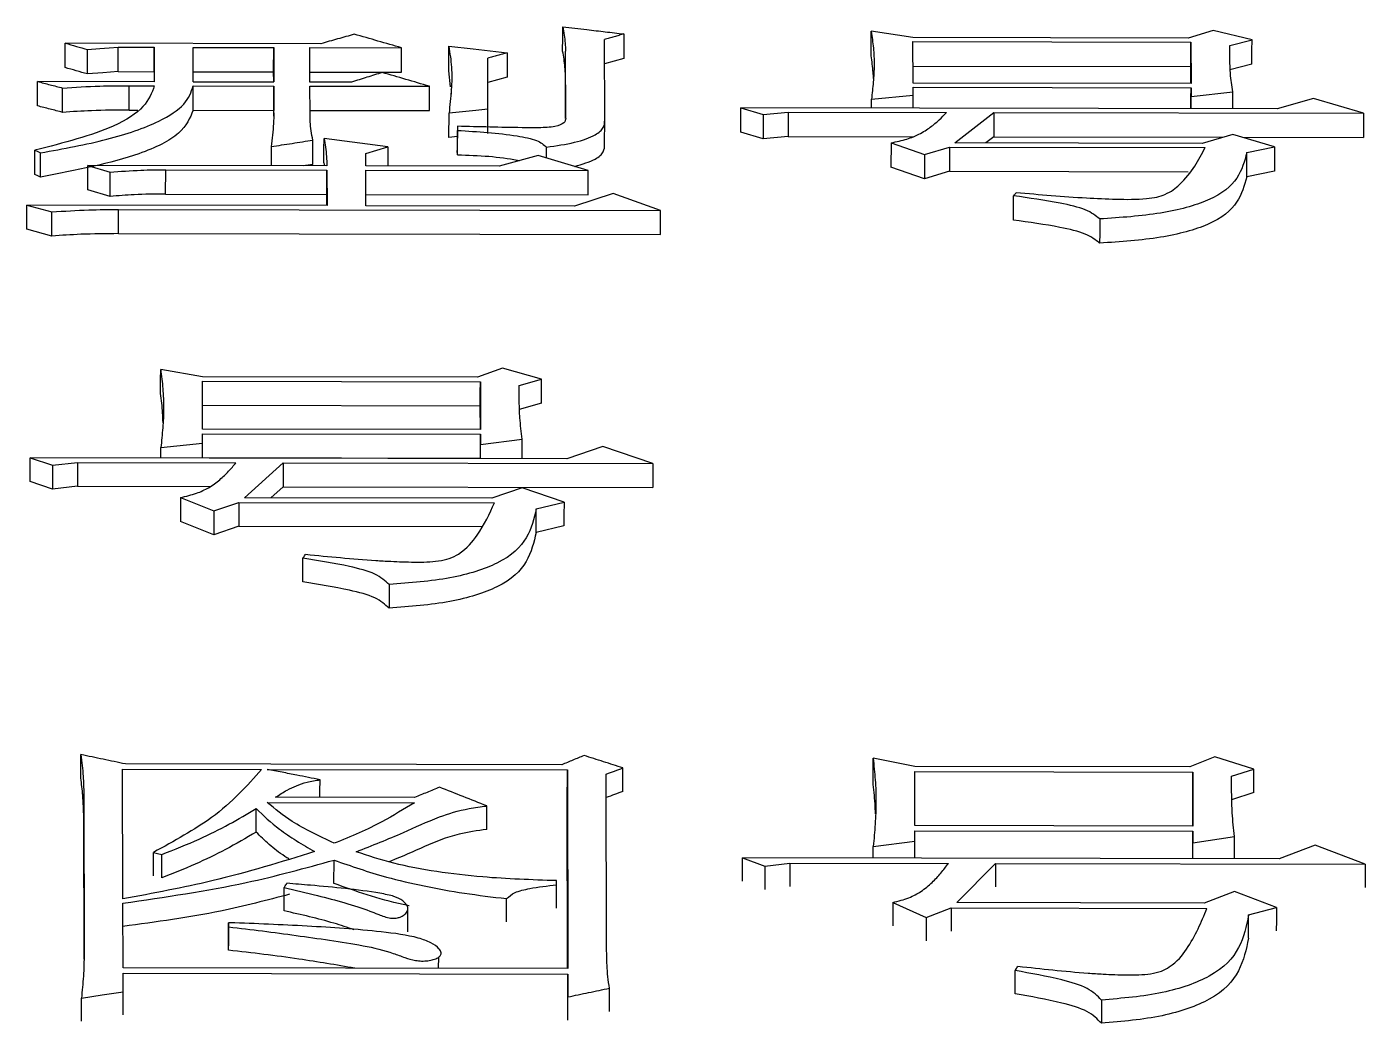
# Model space of a CAD drawing. Header units: millimetres. Extents: x 2320 to 4000, y 933 to 2121.
# Drawn here: x 2693.95 to 2699.16, y 1949.42 to 1953.29 of the extents above; entities that cross this region are included whole.
import ezdxf

# ---------------------------------------------------------------- set-up
doc = ezdxf.new("R2010")
doc.units = ezdxf.units.MM

msp = doc.modelspace()

# ---------------------------------------------------------------- linework, layer by layer
at = {"color": 7, "linetype": 'Continuous', "lineweight": 25}
for p, q in [((2697.3968, 1953.2497), (2697.2344, 1953.2745)), ((2698.565, 1953.2781), (2698.4677, 1953.2477)), ((2698.7165, 1953.241), (2698.565, 1953.2781)), ((2694.0974, 1953.1332), (2694.0976, 1953.2281)), ((2695.0928, 1953.2263), (2694.0976, 1953.2281)), ((2695.5902, 1953.1212), (2695.5904, 1953.2161)), ((2696.1971, 1952.9293), (2696.1961, 1953.2427)), ((2698.4677, 1953.2477), (2697.3968, 1953.2497)), ((2697.3968, 1953.2343), (2698.4786, 1953.2323)), ((2697.3974, 1953.0727), (2697.3968, 1953.2343)), ((2698.4786, 1953.2323), (2698.4791, 1953.0707)), ((2698.63, 1953.2197), (2698.7165, 1953.241)), ((2694.184, 1953.1084), (2694.1842, 1953.2033)), ((2694.3032, 1953.2123), (2694.4438, 1953.2121)), ((2694.4438, 1953.2121), (2694.4442, 1953.0782)), ((2694.5953, 1953.2118), (2694.909, 1953.2112)), ((2694.5957, 1953.0779), (2694.5953, 1953.2118)), ((2694.9087, 1953.1163), (2694.909, 1953.2112)), ((2694.909, 1953.2112), (2694.9094, 1953.0773)), ((2695.0496, 1953.2109), (2695.4066, 1953.2103)), ((2695.05, 1953.0771), (2695.0496, 1953.2109)), ((2695.4063, 1953.1154), (2695.4066, 1953.2103)), ((2695.7427, 1952.9716), (2695.742, 1953.1694)), ((2696.0446, 1953.1018), (2696.0448, 1953.1967)), ((2696.0456, 1952.936), (2696.0448, 1953.1967)), ((2696.2715, 1953.1691), (2696.1959, 1953.1477)), ((2694.303, 1953.1174), (2694.4436, 1953.1172)), ((2694.595, 1953.1169), (2694.9087, 1953.1163)), ((2694.9089, 1953.0773), (2694.9087, 1953.1163)), ((2695.0494, 1953.116), (2695.4063, 1953.1154)), ((2695.597, 1953.0588), (2695.5902, 1953.1212)), ((2697.3966, 1953.1394), (2698.4783, 1953.1373)), ((2698.4786, 1953.0707), (2698.4783, 1953.1373)), ((2698.7163, 1953.1461), (2698.6298, 1953.1248)), ((2693.9897, 1952.9843), (2693.9899, 1953.0791)), ((2694.4442, 1953.0782), (2693.9899, 1953.0791)), ((2694.3467, 1952.968), (2694.3469, 1953.0627)), ((2694.3469, 1953.0627), (2694.4443, 1953.0625)), ((2694.5955, 1952.9675), (2694.5957, 1953.0622)), ((2694.5957, 1953.0779), (2694.9094, 1953.0773)), ((2694.5957, 1953.0622), (2694.9094, 1953.0616)), ((2694.9094, 1953.0616), (2694.9092, 1952.9669)), ((2694.9098, 1952.9572), (2694.9094, 1953.0616)), ((2695.2123, 1953.0768), (2695.05, 1953.0771)), ((2695.0501, 1953.0614), (2695.5152, 1953.0605)), ((2695.0504, 1952.957), (2695.0501, 1953.0614)), ((2695.8174, 1953.0961), (2695.7418, 1953.0746)), ((2696.0451, 1952.9348), (2696.0446, 1953.1018)), ((2698.4791, 1953.0707), (2697.3974, 1953.0727)), ((2694.0871, 1952.959), (2694.0874, 1953.0537)), ((2697.2352, 1952.9751), (2697.2353, 1953.01)), ((2697.2353, 1953.01), (2697.3975, 1953.0255)), ((2697.3974, 1953.057), (2698.4791, 1953.055)), ((2697.3975, 1953.0255), (2697.3974, 1953.057)), ((2697.3974, 1952.9748), (2697.3975, 1953.0255)), ((2698.4791, 1953.055), (2698.4793, 1953.0203)), ((2698.4791, 1952.9728), (2698.4793, 1953.0203)), ((2698.4793, 1953.0203), (2698.6415, 1953.0389)), ((2698.6413, 1952.9725), (2698.6415, 1953.0389)), ((2698.9552, 1953.0131), (2698.8147, 1952.9722)), ((2699.1501, 1952.9557), (2698.9552, 1953.0131)), ((2694.3467, 1952.968), (2694.3795, 1952.9679)), ((2694.5955, 1952.9675), (2694.9092, 1952.9669)), ((2694.9093, 1952.9447), (2694.9092, 1952.9669)), ((2695.0498, 1952.9667), (2695.515, 1952.9658)), ((2695.591, 1952.8614), (2695.5913, 1952.956)), ((2696.7268, 1952.8815), (2696.727, 1952.9761)), ((2696.727, 1952.9761), (2696.8136, 1952.9505)), ((2698.8147, 1952.9722), (2696.727, 1952.9761)), ((2696.8136, 1952.9505), (2696.9109, 1952.9599)), ((2696.9109, 1952.9599), (2696.9107, 1952.8653)), ((2696.9109, 1952.9599), (2697.5275, 1952.9587)), ((2697.5603, 1952.8402), (2697.7114, 1952.9584)), ((2697.7114, 1952.9584), (2697.7112, 1952.8638)), ((2697.7114, 1952.9584), (2699.1501, 1952.9557)), ((2695.6239, 1952.9048), (2695.6236, 1952.8103)), ((2695.6239, 1952.9048), (2695.6239, 1952.8888)), ((2696.1969, 1952.8348), (2696.1971, 1952.9293)), ((2696.8136, 1952.9505), (2696.8134, 1952.8559)), ((2695.3537, 1952.8249), (2695.1048, 1952.8576)), ((2695.6238, 1952.8648), (2695.591, 1952.8614)), ((2695.6237, 1952.7943), (2695.6239, 1952.8888)), ((2696.8134, 1952.8559), (2696.7268, 1952.8815)), ((2696.9107, 1952.8653), (2696.8134, 1952.8559)), ((2696.9107, 1952.8653), (2697.3965, 1952.8644)), ((2697.7112, 1952.8638), (2697.6807, 1952.8399)), ((2697.7112, 1952.8638), (2698.6034, 1952.8621)), ((2698.642, 1952.8735), (2698.5231, 1952.8384)), ((2698.8044, 1952.8249), (2698.642, 1952.8735)), ((2698.6806, 1952.862), (2699.1499, 1952.8611)), ((2693.9797, 1952.7169), (2693.9799, 1952.8113)), ((2694.8994, 1952.8258), (2694.8992, 1952.7511)), ((2695.2672, 1952.7992), (2695.3537, 1952.8249)), ((2695.2674, 1952.7504), (2695.2672, 1952.7992)), ((2695.3537, 1952.8249), (2695.3535, 1952.7503)), ((2695.6237, 1952.7943), (2695.6236, 1952.8103)), ((2695.9702, 1952.7817), (2695.9703, 1952.8238)), ((2697.3115, 1952.8406), (2697.3113, 1952.7462)), ((2697.3116, 1952.8406), (2697.4415, 1952.7951)), ((2697.4415, 1952.7951), (2697.5388, 1952.8241)), ((2697.5388, 1952.8241), (2697.5385, 1952.7297)), ((2697.5388, 1952.8241), (2698.5339, 1952.8222)), ((2698.5231, 1952.8384), (2697.5603, 1952.8402)), ((2698.696, 1952.7081), (2698.6963, 1952.8025)), ((2698.6963, 1952.8025), (2698.8044, 1952.8249)), ((2694.1854, 1952.6582), (2694.1856, 1952.7525)), ((2694.1856, 1952.7525), (2694.2723, 1952.7262)), ((2695.1159, 1952.7507), (2694.1856, 1952.7525)), ((2695.0613, 1952.7568), (2695.0235, 1952.7509)), ((2695.1046, 1952.7632), (2695.1066, 1952.7507)), ((2695.7866, 1952.7495), (2695.2674, 1952.7504)), ((2695.9379, 1952.7915), (2695.7866, 1952.7495)), ((2696.1328, 1952.7325), (2695.9379, 1952.7915)), ((2697.4413, 1952.7008), (2697.3113, 1952.7462)), ((2697.4415, 1952.7951), (2697.4413, 1952.7008)), ((2694.272, 1952.6319), (2694.2723, 1952.7262)), ((2694.4883, 1952.6413), (2694.4886, 1952.7356)), ((2694.4886, 1952.7356), (2695.116, 1952.7344)), ((2695.116, 1952.7344), (2695.1164, 1952.5963)), ((2695.2674, 1952.7341), (2696.1328, 1952.7325)), ((2695.2678, 1952.596), (2695.2674, 1952.7341)), ((2697.5385, 1952.7297), (2697.4413, 1952.7008)), ((2697.5385, 1952.7297), (2698.4685, 1952.7279)), ((2698.8041, 1952.7305), (2698.696, 1952.7081)), ((2694.272, 1952.6319), (2694.1854, 1952.6582)), ((2694.4883, 1952.6413), (2695.1157, 1952.6401)), ((2696.2304, 1952.6438), (2696.0791, 1952.5945)), ((2696.4145, 1952.5773), (2696.2304, 1952.6438)), ((2693.9479, 1952.5044), (2693.9481, 1952.5985)), ((2693.9481, 1952.5985), (2694.0456, 1952.5717)), ((2695.1164, 1952.5963), (2693.9481, 1952.5985)), ((2695.1159, 1952.5963), (2695.1157, 1952.6401)), ((2695.2672, 1952.6399), (2696.1326, 1952.6382)), ((2696.0791, 1952.5945), (2695.2678, 1952.596)), ((2694.0453, 1952.4777), (2694.0456, 1952.5717)), ((2694.3049, 1952.4871), (2694.3051, 1952.5812)), ((2694.3051, 1952.5812), (2696.4145, 1952.5773)), ((2694.0453, 1952.4777), (2693.9479, 1952.5044)), ((2694.3049, 1952.4871), (2696.4143, 1952.4832)), ((2694.6314, 1951.9303), (2694.4691, 1951.9589)), ((2695.7023, 1951.9283), (2694.6314, 1951.9303)), ((2694.6315, 1951.9126), (2695.7132, 1951.9105)), ((2694.6319, 1951.7266), (2694.6315, 1951.9126)), ((2695.7996, 1951.9635), (2695.7023, 1951.9283)), ((2695.9511, 1951.9207), (2695.7996, 1951.9635)), ((2695.8647, 1951.8961), (2695.9511, 1951.9207)), ((2695.7132, 1951.9105), (2695.7137, 1951.7246)), ((2694.6312, 1951.8194), (2695.713, 1951.8173)), ((2695.7132, 1951.7246), (2695.713, 1951.8173)), ((2695.9509, 1951.8275), (2695.8644, 1951.8029)), ((2695.7137, 1951.7246), (2694.6319, 1951.7266)), ((2694.632, 1951.7085), (2695.7137, 1951.7065)), ((2694.6321, 1951.6723), (2694.632, 1951.7085)), ((2695.7137, 1951.7065), (2695.7138, 1951.6667)), ((2694.4698, 1951.6145), (2694.4699, 1951.6545)), ((2694.4699, 1951.6545), (2694.6321, 1951.6723)), ((2694.6319, 1951.6142), (2694.6321, 1951.6723)), ((2695.7137, 1951.6122), (2695.7138, 1951.6667)), ((2695.7138, 1951.6667), (2695.876, 1951.6881)), ((2696.1898, 1951.6586), (2696.0493, 1951.6116)), ((2696.3846, 1951.5927), (2696.1898, 1951.6586)), ((2693.9613, 1951.5226), (2693.9615, 1951.6155)), ((2693.9615, 1951.6155), (2694.0481, 1951.5861)), ((2696.0493, 1951.6116), (2693.9615, 1951.6155)), ((2694.6319, 1951.6156), (2695.7135, 1951.6136)), ((2695.7135, 1951.6122), (2695.7135, 1951.6136)), ((2694.0481, 1951.5861), (2694.0479, 1951.4933)), ((2694.0481, 1951.5861), (2694.1455, 1951.5969)), ((2694.1455, 1951.5969), (2694.1452, 1951.5041)), ((2694.1455, 1951.5969), (2694.7621, 1951.5957)), ((2694.7948, 1951.4599), (2694.946, 1951.5954)), ((2694.946, 1951.5954), (2694.9457, 1951.5026)), ((2694.946, 1951.5954), (2696.3846, 1951.5927)), ((2694.0479, 1951.4933), (2693.9613, 1951.5226)), ((2694.1452, 1951.5041), (2694.0479, 1951.4933)), ((2694.1452, 1951.5041), (2694.6613, 1951.5031)), ((2694.9457, 1951.5026), (2694.8978, 1951.4597)), ((2694.9457, 1951.5026), (2696.3844, 1951.4999)), ((2695.8765, 1951.4984), (2695.7576, 1951.4581)), ((2696.0389, 1951.4428), (2695.8765, 1951.4984)), ((2694.546, 1951.4604), (2694.5458, 1951.3678)), ((2694.546, 1951.4604), (2694.676, 1951.4083)), ((2695.7576, 1951.4581), (2694.7948, 1951.4599)), ((2694.676, 1951.4083), (2694.6757, 1951.3158)), ((2694.676, 1951.4083), (2694.7732, 1951.4415)), ((2694.7732, 1951.4415), (2694.773, 1951.3489)), ((2694.7732, 1951.4415), (2695.7684, 1951.4396)), ((2695.9305, 1951.3245), (2695.9307, 1951.4171)), ((2695.9307, 1951.4171), (2696.0389, 1951.4428)), ((2694.6757, 1951.3158), (2694.5458, 1951.3677)), ((2694.773, 1951.3489), (2694.6757, 1951.3158)), ((2694.773, 1951.3489), (2695.7186, 1951.3471)), ((2696.0386, 1951.3502), (2695.9305, 1951.3245)), ((2694.3211, 1950.4039), (2694.8621, 1950.4029)), ((2694.3221, 1949.8985), (2694.3211, 1950.4039)), ((2696.0302, 1950.4208), (2694.3319, 1950.4239)), ((2694.8836, 1950.4029), (2696.0519, 1950.4007)), ((2697.404, 1950.4142), (2697.2417, 1950.4465)), ((2698.4749, 1950.4122), (2697.404, 1950.4142)), ((2698.5722, 1950.452), (2698.4749, 1950.4122)), ((2698.7238, 1950.4037), (2698.5722, 1950.452)), ((2698.6373, 1950.3758), (2698.7238, 1950.4037)), ((2696.0519, 1950.4007), (2696.0533, 1949.6276)), ((2696.2046, 1949.7031), (2696.2034, 1950.3844)), ((2697.4041, 1950.3942), (2698.4858, 1950.3922)), ((2697.4045, 1950.1843), (2697.4041, 1950.3942)), ((2698.4858, 1950.3922), (2698.4862, 1950.1823)), ((2694.1696, 1950.2166), (2694.1699, 1950.3077)), ((2694.1699, 1950.3077), (2694.171, 1949.6858)), ((2696.0529, 1949.6276), (2696.0517, 1950.3095)), ((2698.4858, 1950.1823), (2698.4856, 1950.3009)), ((2698.7235, 1950.3125), (2698.637, 1950.2846)), ((2694.8404, 1950.1589), (2694.8407, 1950.2499)), ((2694.8839, 1950.2741), (2695.4572, 1950.273)), ((2695.4572, 1950.2932), (2694.9163, 1950.2942)), ((2695.7385, 1950.1692), (2695.7388, 1950.2603)), ((2694.1707, 1949.6649), (2694.1696, 1950.2166)), ((2698.4862, 1950.1823), (2697.4045, 1950.1843)), ((2697.4045, 1950.1639), (2698.4862, 1950.1619)), ((2697.4046, 1950.1232), (2697.4045, 1950.1639)), ((2698.4862, 1950.1619), (2698.4863, 1950.1171)), ((2698.4863, 1950.1171), (2698.6485, 1950.1413)), ((2697.2423, 1950.058), (2697.2424, 1950.103)), ((2697.2424, 1950.103), (2697.4046, 1950.1232)), ((2697.4044, 1950.0577), (2697.4046, 1950.1232)), ((2698.4862, 1950.0557), (2698.4863, 1950.1171)), ((2698.9623, 1950.108), (2698.8218, 1950.0551)), ((2699.1572, 1950.0339), (2698.9623, 1950.108)), ((2694.4405, 1949.9888), (2694.4407, 1950.0796)), ((2695.1436, 1949.9589), (2695.1439, 1950.0496)), ((2696.7338, 1949.9682), (2696.734, 1950.0589)), ((2696.734, 1950.0589), (2696.8206, 1950.0259)), ((2698.8218, 1950.0551), (2696.734, 1950.0589)), ((2696.8206, 1950.0259), (2696.918, 1950.0381)), ((2696.918, 1950.0381), (2696.9177, 1949.9474)), ((2696.918, 1950.0381), (2697.5346, 1950.0369)), ((2697.5673, 1949.8842), (2697.7185, 1950.0366)), ((2697.7185, 1950.0366), (2697.7182, 1949.9459)), ((2697.7185, 1950.0366), (2699.1572, 1950.0339)), ((2696.8206, 1950.0259), (2696.8204, 1949.9352)), ((2696.0092, 1949.8627), (2696.0095, 1949.9533)), ((2696.0095, 1949.9533), (2696.0095, 1949.9698)), ((2694.3226, 1949.6308), (2694.3221, 1949.8819)), ((2697.3185, 1949.8846), (2697.3182, 1949.794)), ((2697.3185, 1949.8846), (2697.4484, 1949.8262)), ((2698.53, 1949.8824), (2697.5673, 1949.8842)), ((2698.6489, 1949.9277), (2698.53, 1949.8824)), ((2698.8113, 1949.8652), (2698.6489, 1949.9277)), ((2695.4309, 1949.7712), (2695.4312, 1949.8622)), ((2697.4484, 1949.8262), (2697.5457, 1949.8634)), ((2697.5457, 1949.8634), (2697.5455, 1949.7729)), ((2697.5457, 1949.8634), (2698.5409, 1949.8616)), ((2698.7029, 1949.7458), (2698.7032, 1949.8363)), ((2698.7032, 1949.8363), (2698.8113, 1949.8652)), ((2694.7333, 1949.8062), (2694.7331, 1949.7158)), ((2694.7331, 1949.6992), (2694.7333, 1949.7897)), ((2694.7333, 1949.7896), (2694.7333, 1949.8062)), ((2697.4484, 1949.8262), (2697.4482, 1949.7358)), ((2695.5509, 1949.6285), (2695.551, 1949.6731)), ((2695.5511, 1949.7057), (2695.5511, 1949.7065)), ((2696.0533, 1949.6276), (2694.3226, 1949.6308)), ((2694.3226, 1949.6097), (2696.0534, 1949.6065)), ((2694.3227, 1949.5377), (2694.3226, 1949.6097)), ((2696.0534, 1949.6065), (2696.0535, 1949.5175)), ((2696.0533, 1949.4276), (2696.0535, 1949.5175)), ((2694.1603, 1949.4226), (2694.1605, 1949.5126))]:
    msp.add_line(p, q, dxfattribs=at)
at = {"color": 7, "linetype": 'Continuous', "lineweight": 25, "flags": 128}
for points in [[(2696.0334, 1953.197), (2696.0336, 1953.2502), (2696.0337, 1953.292)], [(2697.2342, 1953.1795), (2697.2343, 1953.2327), (2697.2344, 1953.2745)], [(2695.5904, 1953.2161), (2695.685, 1953.2056), (2695.7513, 1953.1983), (2695.8177, 1953.1909)], [(2696.2717, 1953.264), (2696.2716, 1953.2108), (2696.2715, 1953.1691)], [(2698.4783, 1953.1373), (2698.4785, 1953.1905), (2698.4786, 1953.2323)], [(2698.7163, 1953.1461), (2698.7164, 1953.1993), (2698.7165, 1953.241)], [(2694.1842, 1953.2033), (2694.2328, 1953.207), (2694.268, 1953.2096), (2694.3032, 1953.2123)], [(2694.303, 1953.1174), (2694.3031, 1953.1706), (2694.3032, 1953.2123)], [(2694.4436, 1953.1172), (2694.4437, 1953.1703), (2694.4438, 1953.2121)], [(2695.8177, 1953.1909), (2695.8175, 1953.1378), (2695.8174, 1953.0961)], [(2694.303, 1953.1174), (2694.2435, 1953.1129), (2694.184, 1953.1084)], [(2695.515, 1952.9658), (2695.5151, 1953.0188), (2695.5152, 1953.0605)], [(2698.4789, 1952.9728), (2698.479, 1953.0133), (2698.4791, 1953.055)], [(2695.7427, 1952.9716), (2695.6951, 1952.9667), (2695.6432, 1952.9613), (2695.5913, 1952.956)], [(2695.7424, 1952.877), (2695.7425, 1952.93), (2695.7427, 1952.9716)], [(2699.1501, 1952.9557), (2699.15, 1952.9027), (2699.1499, 1952.8611)], [(2695.0613, 1952.7568), (2695.0614, 1952.8097), (2695.0615, 1952.8513)], [(2695.1046, 1952.7632), (2695.1047, 1952.8161), (2695.1048, 1952.8576)], [(2693.9799, 1952.8113), (2693.9908, 1952.8064), (2694.0016, 1952.8015)], [(2694.0014, 1952.7072), (2694.0015, 1952.7416), (2694.0015, 1952.7716), (2694.0016, 1952.8015)], [(2698.8044, 1952.8249), (2698.8042, 1952.7721), (2698.8041, 1952.7305)], [(2694.0014, 1952.7072), (2693.9905, 1952.7121), (2693.9797, 1952.7169)], [(2695.1157, 1952.6401), (2695.1159, 1952.6929), (2695.116, 1952.7344)], [(2696.1326, 1952.6382), (2696.1327, 1952.691), (2696.1328, 1952.7325)], [(2697.7879, 1952.5401), (2697.788, 1952.5784), (2697.7881, 1952.6063), (2697.7881, 1952.6343)], [(2696.4143, 1952.4832), (2696.4144, 1952.5359), (2696.4145, 1952.5773)], [(2698.1237, 1952.5442), (2698.1236, 1952.5162), (2698.1236, 1952.4881), (2698.1235, 1952.4501)], [(2694.4689, 1951.8656), (2694.469, 1951.9178), (2694.4691, 1951.9589)], [(2695.9509, 1951.8275), (2695.951, 1951.8797), (2695.9511, 1951.9207)], [(2695.713, 1951.8173), (2695.7131, 1951.8695), (2695.7132, 1951.9105)], [(2695.7135, 1951.6136), (2695.7136, 1951.6656), (2695.7137, 1951.7065)], [(2695.8758, 1951.6119), (2695.8759, 1951.6472), (2695.876, 1951.6881)], [(2696.3846, 1951.5927), (2696.3845, 1951.5408), (2696.3844, 1951.4999)], [(2696.0389, 1951.4428), (2696.0387, 1951.391), (2696.0386, 1951.3502)], [(2695.0223, 1951.1323), (2695.0224, 1951.1698), (2695.0225, 1951.1972), (2695.0225, 1951.2246)], [(2695.3581, 1951.122), (2695.358, 1951.0946), (2695.358, 1951.0671), (2695.3579, 1951.0298)], [(2694.1585, 1950.3689), (2694.1587, 1950.42), (2694.1588, 1950.4602)], [(2696.268, 1950.317), (2696.2681, 1950.3682), (2696.2682, 1950.4083)], [(2697.2415, 1950.3552), (2697.2416, 1950.4063), (2697.2417, 1950.4465)], [(2698.7235, 1950.3125), (2698.7237, 1950.3636), (2698.7238, 1950.4037)], [(2695.0891, 1950.2939), (2695.0891, 1950.3168), (2695.0893, 1950.3624)], [(2696.0517, 1950.3095), (2696.0518, 1950.3605), (2696.0519, 1950.4007)], [(2698.4856, 1950.3009), (2698.4857, 1950.352), (2698.4858, 1950.3922)], [(2698.486, 1950.071), (2698.4861, 1950.1219), (2698.4862, 1950.1619)], [(2698.6483, 1950.0554), (2698.6484, 1950.1012), (2698.6485, 1950.1413)], [(2694.4408, 1950.0796), (2694.457, 1950.0755), (2694.4732, 1950.0713)], [(2694.473, 1949.9806), (2694.4731, 1950.0314), (2694.4732, 1950.0713)], [(2699.1572, 1950.0339), (2699.157, 1949.9831), (2699.1569, 1949.9432)], [(2694.9492, 1949.8522), (2694.9493, 1949.889), (2694.9493, 1949.916), (2694.9494, 1949.9429)], [(2695.8146, 1949.8093), (2695.8148, 1949.8546), (2695.8149, 1949.8999)], [(2698.8113, 1949.8652), (2698.8112, 1949.8145), (2698.8111, 1949.7748)], [(2697.7947, 1949.5299), (2697.7948, 1949.5666), (2697.7948, 1949.5934), (2697.7949, 1949.6201)], [(2696.0531, 1949.5164), (2696.0533, 1949.5668), (2696.0534, 1949.6065)], [(2694.1605, 1949.5126), (2694.2416, 1949.5252), (2694.3227, 1949.5377)], [(2694.3225, 1949.4478), (2694.3226, 1949.4981), (2694.3227, 1949.5377)], [(2696.2155, 1949.4612), (2696.2156, 1949.5115), (2696.2157, 1949.5512)], [(2698.1304, 1949.5052), (2698.1304, 1949.4784), (2698.1303, 1949.4517), (2698.1302, 1949.4151)]]:
    msp.add_lwpolyline(points, dxfattribs=at)
at = {"color": 7, "linetype": 'Continuous', "lineweight": 25}
for points, knots in [([(2696.0337, 1953.292), (2696.0358, 1953.2812), (2696.0398, 1953.26), (2696.0432, 1953.2282), (2696.0443, 1953.2072), (2696.0448, 1953.1967)], [0, 0, 0, 0, 0.342501, 0.6712, 1, 1, 1, 1]), ([(2696.0337, 1953.292), (2696.0649, 1953.2883), (2696.1203, 1953.2819), (2696.1996, 1953.2725), (2696.2477, 1953.2669), (2696.2717, 1953.264)], [0, 0, 0, 0, 0.394054, 0.697027, 1, 1, 1, 1]), ([(2697.2344, 1953.2745), (2697.2375, 1953.2528), (2697.2437, 1953.2094), (2697.247, 1953.1435), (2697.2432, 1953.0771), (2697.2379, 1953.0324), (2697.2353, 1953.01)], [0, 0, 0, 0, 0.249584, 0.499194, 0.74954, 1, 1, 1, 1]), ([(2694.0976, 1953.2281), (2694.112, 1953.224), (2694.1409, 1953.2157), (2694.1698, 1953.2074), (2694.1842, 1953.2033)], [0, 0, 0, 0, 0.500001, 1, 1, 1, 1]), ([(2695.2225, 1953.2629), (2695.2009, 1953.2568), (2695.1576, 1953.2446), (2695.1144, 1953.2324), (2695.0928, 1953.2263)], [0, 0, 0, 0, 0.500001, 1, 1, 1, 1]), ([(2695.4066, 1953.2103), (2695.3759, 1953.2191), (2695.3145, 1953.2367), (2695.2532, 1953.2542), (2695.2225, 1953.2629)], [0, 0, 0, 0, 0.5, 1, 1, 1, 1]), ([(2695.5904, 1953.2161), (2695.5947, 1953.1892), (2695.6035, 1953.1329), (2695.6016, 1953.061), (2695.5962, 1953.0012), (2695.5929, 1952.971), (2695.5913, 1952.956)], [0, 0, 0, 0, 0.314792, 0.657213, 0.8286, 1, 1, 1, 1]), ([(2696.2717, 1953.264), (2696.2654, 1953.2623), (2696.2528, 1953.2587), (2696.2339, 1953.2534), (2696.215, 1953.248), (2696.2024, 1953.2445), (2696.1961, 1953.2427)], [0, 0, 0, 0, 0.25, 0.5, 0.75, 1, 1, 1, 1]), ([(2698.6415, 1953.0389), (2698.638, 1953.0627), (2698.6318, 1953.105), (2698.6298, 1953.1652), (2698.63, 1953.2015), (2698.63, 1953.2197)], [0, 0, 0, 0, 0.39197, 0.69595, 1, 1, 1, 1]), ([(2695.8177, 1953.1909), (2695.8114, 1953.1892), (2695.7988, 1953.1856), (2695.7798, 1953.1802), (2695.7609, 1953.1748), (2695.7483, 1953.1712), (2695.742, 1953.1694)], [0, 0, 0, 0, 0.25, 0.5, 0.75, 1, 1, 1, 1]), ([(2696.0446, 1953.1018), (2696.044, 1953.1129), (2696.0429, 1953.1343), (2696.0394, 1953.1661), (2696.0354, 1953.1867), (2696.0334, 1953.197)], [0, 0, 0, 0, 0.346376, 0.673118, 1, 1, 1, 1]), ([(2697.2432, 1953.0914), (2697.2429, 1953.0988), (2697.2415, 1953.1284), (2697.2373, 1953.1576), (2697.2342, 1953.1795)], [0, 0, 0, 0, 0.250539, 1, 1, 1, 1]), ([(2694.184, 1953.1084), (2694.1696, 1953.1125), (2694.1407, 1953.1208), (2694.1118, 1953.1291), (2694.0974, 1953.1332)], [0, 0, 0, 0, 0.500001, 1, 1, 1, 1]), ([(2695.3311, 1953.1141), (2695.3113, 1953.1079), (2695.2717, 1953.0955), (2695.2321, 1953.083), (2695.2123, 1953.0768)], [0, 0, 0, 0, 0.500001, 1, 1, 1, 1]), ([(2695.5152, 1953.0605), (2695.4845, 1953.0695), (2695.4232, 1953.0874), (2695.3618, 1953.1052), (2695.3311, 1953.1141)], [0, 0, 0, 0, 0.5, 1, 1, 1, 1]), ([(2694.4443, 1953.0625), (2694.4344, 1953.0351), (2694.4143, 1952.9799), (2694.2709, 1952.8867), (2694.0911, 1952.8401), (2693.9799, 1952.8113)], [0, 0, 0, 0, 0.273464, 0.551009, 1, 1, 1, 1]), ([(2693.9899, 1953.0791), (2694.0062, 1953.0748), (2694.0386, 1953.0664), (2694.0711, 1953.058), (2694.0874, 1953.0537)], [0, 0, 0, 0, 0.5, 1, 1, 1, 1]), ([(2694.0016, 1952.8015), (2694.0906, 1952.8177), (2694.2662, 1952.8497), (2694.459, 1952.9162), (2694.5712, 1952.9899), (2694.5876, 1953.0382), (2694.5957, 1953.0622)], [0, 0, 0, 0, 0.289657, 0.571456, 0.787204, 1, 1, 1, 1]), ([(2694.0874, 1953.0537), (2694.1353, 1953.0568), (2694.221, 1953.0622), (2694.3084, 1953.0625), (2694.3469, 1953.0627)], [0, 0, 0, 0, 0.5592, 1, 1, 1, 1]), ([(2695.5999, 1953.0497), (2695.5999, 1953.0499), (2695.5999, 1953.0506), (2695.5996, 1953.0399), (2695.599, 1953.0319), (2695.5986, 1953.0268)], [0, 0, 0, 0, 0.073887, 0.414994, 1, 1, 1, 1]), ([(2694.0871, 1952.959), (2694.0709, 1952.9633), (2694.0384, 1952.9717), (2694.0059, 1952.9801), (2693.9897, 1952.9843)], [0, 0, 0, 0, 0.500001, 1, 1, 1, 1]), ([(2694.5955, 1952.9675), (2694.5831, 1952.937), (2694.558, 1952.8753), (2694.3608, 1952.7764), (2694.1389, 1952.7337), (2694.0014, 1952.7072)], [0, 0, 0, 0, 0.27123, 0.548484, 1, 1, 1, 1]), ([(2694.3467, 1952.968), (2694.2977, 1952.9677), (2694.2102, 1952.9672), (2694.1247, 1952.9615), (2694.0871, 1952.959)], [0, 0, 0, 0, 0.560746, 1, 1, 1, 1]), ([(2694.9098, 1952.9572), (2694.9094, 1952.9434), (2694.9086, 1952.9146), (2694.9042, 1952.8708), (2694.901, 1952.8408), (2694.8994, 1952.8258)], [0, 0, 0, 0, 0.318395, 0.659185, 1, 1, 1, 1]), ([(2695.0615, 1952.8513), (2695.0589, 1952.8632), (2695.0537, 1952.8869), (2695.051, 1952.9222), (2695.0506, 1952.9454), (2695.0504, 1952.957)], [0, 0, 0, 0, 0.338395, 0.669103, 1, 1, 1, 1]), ([(2697.3115, 1952.8406), (2697.3332, 1952.8451), (2697.3759, 1952.8539), (2697.4264, 1952.8754), (2697.4656, 1952.9011), (2697.5001, 1952.9296), (2697.5184, 1952.949), (2697.5275, 1952.9587)], [0, 0, 0, 0, 0.176065, 0.348002, 0.566634, 0.783694, 1, 1, 1, 1]), ([(2696.0457, 1952.936), (2696.0448, 1952.93), (2696.0431, 1952.9179), (2696.0045, 1952.9013), (2695.9398, 1952.8985), (2695.8139, 1952.9001), (2695.708, 1952.9027), (2695.6239, 1952.9048)], [0, 0, 0, 0, 0.110716, 0.223974, 0.35482, 0.487804, 1, 1, 1, 1]), ([(2695.9703, 1952.8238), (2696.0084, 1952.8292), (2696.0833, 1952.84), (2696.1612, 1952.868), (2696.1965, 1952.8995), (2696.1969, 1952.9194), (2696.1971, 1952.9293)], [0, 0, 0, 0, 0.2915358, 0.5725288, 0.7872385, 1, 1, 1, 1]), ([(2694.8994, 1952.8258), (2694.9264, 1952.83), (2694.9804, 1952.8385), (2695.0345, 1952.847), (2695.0615, 1952.8513)], [0, 0, 0, 0, 0.5000008, 1, 1, 1, 1]), ([(2695.1048, 1952.8576), (2695.1068, 1952.8464), (2695.111, 1952.8231), (2695.1144, 1952.7874), (2695.1154, 1952.763), (2695.1159, 1952.7507)], [0, 0, 0, 0, 0.3172732, 0.6585793, 1, 1, 1, 1]), ([(2695.6239, 1952.8888), (2695.7029, 1952.8839), (2695.8121, 1952.8771), (2695.9383, 1952.852), (2695.9598, 1952.833), (2695.9703, 1952.8238)], [0, 0, 0, 0, 0.573316, 0.79235, 1, 1, 1, 1]), ([(2696.0802, 1952.7484), (2696.1097, 1952.7573), (2696.1619, 1952.7731), (2696.1961, 1952.8051), (2696.1966, 1952.8249), (2696.1969, 1952.8348)], [0, 0, 0, 0, 0.395287, 0.699044, 1, 1, 1, 1]), ([(2697.7989, 1952.6474), (2697.8897, 1952.6395), (2698.0184, 1952.6281), (2698.188, 1952.6207), (2698.283, 1952.6197), (2698.3476, 1952.6287), (2698.3972, 1952.6463), (2698.4773, 1952.711), (2698.5091, 1952.7734), (2698.5339, 1952.8222)], [0, 0, 0, 0, 0.238484, 0.337767, 0.437779, 0.475122, 0.512592, 0.618724, 1, 1, 1, 1]), ([(2698.6963, 1952.8025), (2698.6783, 1952.735), (2698.6531, 1952.6398), (2698.3641, 1952.5602), (2698.2051, 1952.5496), (2698.1237, 1952.5442)], [0, 0, 0, 0, 0.544628, 0.767125, 1, 1, 1, 1]), ([(2695.6237, 1952.7943), (2695.7068, 1952.7911), (2695.7933, 1952.7877), (2695.8612, 1952.7715), (2695.8639, 1952.7709)], [0, 0, 0, 0, 0.9611, 1, 1, 1, 1]), ([(2694.2723, 1952.7262), (2694.312, 1952.7294), (2694.3831, 1952.7351), (2694.4563, 1952.7354), (2694.4886, 1952.7356)], [0, 0, 0, 0, 0.558835, 1, 1, 1, 1]), ([(2698.696, 1952.7081), (2698.6781, 1952.6407), (2698.6528, 1952.5456), (2698.3638, 1952.4661), (2698.2048, 1952.4555), (2698.1235, 1952.4501)], [0, 0, 0, 0, 0.544404, 0.766964, 1, 1, 1, 1]), ([(2694.4883, 1952.6413), (2694.4473, 1952.641), (2694.374, 1952.6404), (2694.3031, 1952.6345), (2694.272, 1952.6319)], [0, 0, 0, 0, 0.561086, 1, 1, 1, 1]), ([(2697.7881, 1952.6343), (2697.789, 1952.6354), (2697.7913, 1952.6381), (2697.7949, 1952.6425), (2697.7976, 1952.6458), (2697.7989, 1952.6474)], [0, 0, 0, 0, 0.249993, 0.625002, 1, 1, 1, 1]), ([(2698.1237, 1952.5442), (2698.1081, 1952.5568), (2698.076, 1952.5827), (2697.9484, 1952.6115), (2697.8492, 1952.6256), (2697.7881, 1952.6343)], [0, 0, 0, 0, 0.2676, 0.548585, 1, 1, 1, 1]), ([(2694.0456, 1952.5717), (2694.0935, 1952.5749), (2694.1792, 1952.5807), (2694.2666, 1952.5811), (2694.3051, 1952.5812)], [0, 0, 0, 0, 0.5592, 1, 1, 1, 1]), ([(2698.1235, 1952.4501), (2698.1078, 1952.4628), (2698.0757, 1952.4887), (2697.9482, 1952.5174), (2697.849, 1952.5315), (2697.7879, 1952.5401)], [0, 0, 0, 0, 0.2674652, 0.5484575, 1, 1, 1, 1]), ([(2694.3049, 1952.4871), (2694.2559, 1952.4868), (2694.1684, 1952.4863), (2694.0829, 1952.4803), (2694.0453, 1952.4777)], [0, 0, 0, 0, 0.560746, 1, 1, 1, 1]), ([(2694.4691, 1951.9589), (2694.4722, 1951.9339), (2694.4783, 1951.8838), (2694.4816, 1951.808), (2694.4777, 1951.7316), (2694.4725, 1951.6802), (2694.4699, 1951.6545)], [0, 0, 0, 0, 0.2495838, 0.499194, 0.74954, 1, 1, 1, 1]), ([(2694.4784, 1951.7516), (2694.4779, 1951.7643), (2694.4765, 1951.8025), (2694.4719, 1951.8403), (2694.4689, 1951.8656)], [0, 0, 0, 0, 0.3315552, 1, 1, 1, 1]), ([(2695.876, 1951.6881), (2695.8725, 1951.7155), (2695.8664, 1951.764), (2695.8644, 1951.8333), (2695.8646, 1951.8752), (2695.8647, 1951.8961)], [0, 0, 0, 0, 0.39197, 0.69595, 1, 1, 1, 1]), ([(2694.546, 1951.4604), (2694.5677, 1951.4655), (2694.6104, 1951.4756), (2694.6609, 1951.5003), (2694.7001, 1951.5296), (2694.7346, 1951.5624), (2694.7529, 1951.5846), (2694.7621, 1951.5957)], [0, 0, 0, 0, 0.176065, 0.348002, 0.566634, 0.783694, 1, 1, 1, 1]), ([(2695.0333, 1951.2397), (2695.1239, 1951.2306), (2695.2334, 1951.2197), (2695.3759, 1951.2115), (2695.457, 1951.2085), (2695.5372, 1951.2098), (2695.5972, 1951.2226), (2695.6572, 1951.256), (2695.7172, 1951.3301), (2695.7488, 1951.3976), (2695.7684, 1951.4396)], [0, 0, 0, 0, 0.23813, 0.287988, 0.366961, 0.446683, 0.487555, 0.537236, 0.712014, 1, 1, 1, 1]), ([(2695.9307, 1951.4171), (2695.9128, 1951.3399), (2695.8875, 1951.2311), (2695.5985, 1951.1403), (2695.4394, 1951.1282), (2695.3581, 1951.122)], [0, 0, 0, 0, 0.544628, 0.767125, 1, 1, 1, 1]), ([(2695.9305, 1951.3245), (2695.9125, 1951.2474), (2695.8872, 1951.1387), (2695.5982, 1951.048), (2695.4392, 1951.036), (2695.3579, 1951.0298)], [0, 0, 0, 0, 0.544404, 0.766964, 1, 1, 1, 1]), ([(2695.0225, 1951.2246), (2695.0234, 1951.2259), (2695.0257, 1951.229), (2695.0293, 1951.234), (2695.032, 1951.2378), (2695.0333, 1951.2397)], [0, 0, 0, 0, 0.2499925, 0.6250015, 1, 1, 1, 1]), ([(2695.3581, 1951.122), (2695.3424, 1951.1364), (2695.3103, 1951.1659), (2695.1828, 1951.1987), (2695.0837, 1951.2148), (2695.0225, 1951.2246)], [0, 0, 0, 0, 0.2676, 0.548585, 1, 1, 1, 1]), ([(2695.3579, 1951.0298), (2695.3422, 1951.0442), (2695.3101, 1951.0737), (2695.1826, 1951.1064), (2695.0834, 1951.1225), (2695.0223, 1951.1323)], [0, 0, 0, 0, 0.267465, 0.548458, 1, 1, 1, 1]), ([(2694.1588, 1950.4602), (2694.1605, 1950.4461), (2694.1641, 1950.4179), (2694.1682, 1950.3672), (2694.1692, 1950.3303), (2694.1699, 1950.3077)], [0, 0, 0, 0, 0.278679, 0.557368, 1, 1, 1, 1]), ([(2694.3319, 1950.4239), (2694.3031, 1950.43), (2694.2453, 1950.4421), (2694.1876, 1950.4542), (2694.1588, 1950.4602)], [0, 0, 0, 0, 0.500001, 1, 1, 1, 1]), ([(2696.1167, 1950.4565), (2696.1023, 1950.4506), (2696.0735, 1950.4387), (2696.0446, 1950.4267), (2696.0302, 1950.4208)], [0, 0, 0, 0, 0.500002, 1, 1, 1, 1]), ([(2696.2682, 1950.4083), (2696.243, 1950.4164), (2696.1925, 1950.4325), (2696.142, 1950.4485), (2696.1167, 1950.4565)], [0, 0, 0, 0, 0.500001, 1, 1, 1, 1]), ([(2694.8621, 1950.4029), (2694.8051, 1950.3387), (2694.7025, 1950.2231), (2694.5213, 1950.1238), (2694.4407, 1950.0796)], [0, 0, 0, 0, 0.555128, 1, 1, 1, 1]), ([(2695.0893, 1950.3624), (2695.0591, 1950.3683), (2695.0098, 1950.378), (2694.9413, 1950.3915), (2694.9029, 1950.3991), (2694.8836, 1950.4029)], [0, 0, 0, 0, 0.4392562, 0.7196278, 1, 1, 1, 1]), ([(2696.2034, 1950.3844), (2696.2142, 1950.3884), (2696.2358, 1950.3964), (2696.2574, 1950.4043), (2696.2682, 1950.4083)], [0, 0, 0, 0, 0.5000027, 1, 1, 1, 1]), ([(2697.2417, 1950.4465), (2697.2448, 1950.4182), (2697.2509, 1950.3617), (2697.2542, 1950.276), (2697.2503, 1950.1899), (2697.245, 1950.132), (2697.2424, 1950.103)], [0, 0, 0, 0, 0.249584, 0.499194, 0.74954, 1, 1, 1, 1]), ([(2694.1696, 1950.2166), (2694.1693, 1950.2307), (2694.1687, 1950.2589), (2694.1655, 1950.3097), (2694.1612, 1950.3463), (2694.1585, 1950.3689)], [0, 0, 0, 0, 0.276263, 0.552536, 1, 1, 1, 1]), ([(2694.9163, 1950.2942), (2694.9306, 1950.3038), (2694.9543, 1950.3197), (2694.997, 1950.3388), (2695.0375, 1950.3542), (2695.0719, 1950.3596), (2695.0893, 1950.3624)], [0, 0, 0, 0, 0.333512, 0.552423, 0.773915, 1, 1, 1, 1]), ([(2697.2508, 1950.2302), (2697.2504, 1950.2432), (2697.249, 1950.2851), (2697.2445, 1950.3266), (2697.2415, 1950.3552)], [0, 0, 0, 0, 0.311562, 1, 1, 1, 1]), ([(2698.6485, 1950.1413), (2698.6451, 1950.1721), (2698.639, 1950.2268), (2698.637, 1950.305), (2698.6372, 1950.3522), (2698.6373, 1950.3758)], [0, 0, 0, 0, 0.39197, 0.69595, 1, 1, 1, 1]), ([(2695.5544, 1950.3334), (2695.5382, 1950.3267), (2695.5058, 1950.3133), (2695.4734, 1950.2999), (2695.4572, 1950.2932)], [0, 0, 0, 0, 0.500001, 1, 1, 1, 1]), ([(2695.7385, 1950.2604), (2695.7078, 1950.2726), (2695.6465, 1950.2969), (2695.5851, 1950.3212), (2695.5544, 1950.3334)], [0, 0, 0, 0, 0.500001, 1, 1, 1, 1]), ([(2696.268, 1950.317), (2696.2572, 1950.3131), (2696.2356, 1950.3051), (2696.2139, 1950.2971), (2696.2031, 1950.2932)], [0, 0, 0, 0, 0.500002, 1, 1, 1, 1]), ([(2694.4732, 1950.0713), (2694.5228, 1950.0911), (2694.6159, 1950.1281), (2694.7367, 1950.1887), (2694.8059, 1950.2295), (2694.8407, 1950.2499)], [0, 0, 0, 0, 0.362455, 0.68031, 1, 1, 1, 1]), ([(2694.8407, 1950.2499), (2694.8692, 1950.2229), (2694.9144, 1950.1801), (2694.9958, 1950.1253), (2695.044, 1950.0968), (2695.0681, 1950.0826)], [0, 0, 0, 0, 0.459963, 0.729514, 1, 1, 1, 1]), ([(2695.1439, 1950.1151), (2695.0862, 1950.1427), (2694.9838, 1950.1915), (2694.9143, 1950.249), (2694.8839, 1950.2741)], [0, 0, 0, 0, 0.563044, 1, 1, 1, 1]), ([(2695.4572, 1950.273), (2695.4161, 1950.2481), (2695.3492, 1950.2075), (2695.2433, 1950.1549), (2695.1771, 1950.1284), (2695.1439, 1950.1151)], [0, 0, 0, 0, 0.443462, 0.720845, 1, 1, 1, 1]), ([(2695.2303, 1950.0823), (2695.2926, 1950.1068), (2695.4043, 1950.1506), (2695.5342, 1950.2132), (2695.6468, 1950.2488), (2695.715, 1950.2573), (2695.7386, 1950.2602)], [0, 0, 0, 0, 0.381433, 0.68352, 0.890548, 1, 1, 1, 1]), ([(2694.8404, 1950.1589), (2694.8015, 1950.1359), (2694.7281, 1950.0925), (2694.6048, 1950.0328), (2694.517, 1949.998), (2694.473, 1949.9805)], [0, 0, 0, 0, 0.359016, 0.678438, 1, 1, 1, 1]), ([(2694.9683, 1950.0542), (2694.9629, 1950.0575), (2694.9339, 1950.0755), (2694.8899, 1950.1103), (2694.857, 1950.1427), (2694.8404, 1950.1589)], [0, 0, 0, 0, 0.102073, 0.549488, 1, 1, 1, 1]), ([(2695.7383, 1950.1692), (2695.7013, 1950.1639), (2695.6073, 1950.1506), (2695.4932, 1950.101), (2695.4077, 1950.0634), (2695.3603, 1950.0442), (2695.3578, 1950.0432)], [0, 0, 0, 0, 0.235545, 0.597899, 0.979361, 1, 1, 1, 1]), ([(2695.0681, 1950.0826), (2694.9382, 1950.0424), (2694.7048, 1949.9702), (2694.4397, 1949.9206), (2694.3221, 1949.8985)], [0, 0, 0, 0, 0.556376, 1, 1, 1, 1]), ([(2694.3221, 1949.8819), (2694.4857, 1949.9058), (2694.776, 1949.9481), (2695.032, 1950.0188), (2695.1438, 1950.0496)], [0, 0, 0, 0, 0.563329, 1, 1, 1, 1]), ([(2695.144, 1950.0496), (2695.2101, 1950.0266), (2695.3196, 1949.9885), (2695.4943, 1949.9482), (2695.6504, 1949.9196), (2695.7599, 1949.9065), (2695.8149, 1949.8999)], [0, 0, 0, 0, 0.334938, 0.554747, 0.776586, 1, 1, 1, 1]), ([(2696.0095, 1949.9698), (2695.9132, 1949.973), (2695.7549, 1949.9783), (2695.5426, 1950.0033), (2695.3729, 1950.0345), (2695.2776, 1950.0665), (2695.2303, 1950.0823)], [0, 0, 0, 0, 0.344394, 0.565966, 0.784996, 1, 1, 1, 1]), ([(2697.3185, 1949.8846), (2697.3401, 1949.8904), (2697.3829, 1949.9017), (2697.4334, 1949.9295), (2697.4726, 1949.9625), (2697.5071, 1949.9994), (2697.5254, 1950.0244), (2697.5346, 1950.0369)], [0, 0, 0, 0, 0.176065, 0.348002, 0.566634, 0.783694, 1, 1, 1, 1]), ([(2694.9494, 1949.9429), (2694.9927, 1949.9326), (2695.1082, 1949.9052), (2695.234, 1949.8721), (2695.3102, 1949.8408), (2695.3341, 1949.8316), (2695.3529, 1949.8258), (2695.3694, 1949.8234), (2695.381, 1949.8233), (2695.3929, 1949.8252), (2695.4072, 1949.8301), (2695.4223, 1949.8398), (2695.4324, 1949.854), (2695.4304, 1949.8723), (2695.414, 1949.8917), (2695.3772, 1949.9105), (2695.2549, 1949.9336), (2695.1131, 1949.9469), (2694.9907, 1949.9569), (2694.9602, 1949.9594)], [0, 0, 0, 0, 0.125303, 0.334355, 0.369116, 0.392004, 0.415956, 0.426672, 0.435652, 0.444627, 0.458337, 0.481389, 0.513084, 0.544763, 0.589287, 0.633606, 0.685412, 0.921677, 1, 1, 1, 1]), ([(2694.9494, 1949.9429), (2694.9503, 1949.9443), (2694.9526, 1949.9477), (2694.9562, 1949.9532), (2694.9589, 1949.9573), (2694.9602, 1949.9594)], [0, 0, 0, 0, 0.253309, 0.626654, 1, 1, 1, 1]), ([(2695.4364, 1949.8719), (2695.4286, 1949.8735), (2695.3707, 1949.8854), (2695.2708, 1949.9138), (2695.1859, 1949.9439), (2695.1437, 1949.9588)], [0, 0, 0, 0, 0.072155, 0.538651, 1, 1, 1, 1]), ([(2695.8149, 1949.8999), (2695.8245, 1949.9083), (2695.8442, 1949.9255), (2695.9173, 1949.943), (2695.9743, 1949.9494), (2696.0095, 1949.9533)], [0, 0, 0, 0, 0.267239, 0.548076, 1, 1, 1, 1]), ([(2694.9707, 1949.9168), (2694.8829, 1949.8937), (2694.6799, 1949.8402), (2694.4515, 1949.809), (2694.3219, 1949.7914)], [0, 0, 0, 0, 0.432729, 1, 1, 1, 1]), ([(2695.2216, 1949.7787), (2695.1959, 1949.7874), (2695.1115, 1949.8161), (2695.0157, 1949.8374), (2694.9492, 1949.8522)], [0, 0, 0, 0, 0.3050138, 1, 1, 1, 1]), ([(2697.8057, 1949.637), (2697.8961, 1949.6269), (2698.0056, 1949.6146), (2698.148, 1949.6055), (2698.229, 1949.6022), (2698.3089, 1949.6036), (2698.3659, 1949.617), (2698.421, 1949.6484), (2698.487, 1949.7312), (2698.519, 1949.8086), (2698.5409, 1949.8616)], [0, 0, 0, 0, 0.237785, 0.287937, 0.366632, 0.446055, 0.486951, 0.527634, 0.676721, 1, 1, 1, 1]), ([(2698.7032, 1949.8363), (2698.6852, 1949.7497), (2698.6599, 1949.6275), (2698.3708, 1949.5257), (2698.2118, 1949.5121), (2698.1304, 1949.5052)], [0, 0, 0, 0, 0.544628, 0.767125, 1, 1, 1, 1]), ([(2694.7334, 1949.7897), (2694.7776, 1949.7845), (2694.91, 1949.7691), (2695.1253, 1949.7387), (2695.3223, 1949.7085), (2695.4161, 1949.6712), (2695.4525, 1949.66), (2695.4846, 1949.6564), (2695.509, 1949.6577), (2695.5312, 1949.6623), (2695.5489, 1949.6697), (2695.5595, 1949.6793), (2695.5616, 1949.6916), (2695.5511, 1949.7087), (2695.5226, 1949.7293), (2695.4496, 1949.7557), (2695.2824, 1949.7774), (2695.0367, 1949.7942), (2694.8371, 1949.8026), (2694.735, 1949.8061), (2694.7333, 1949.8062)], [0, 0, 0, 0, 0.0737612, 0.2212934, 0.3691653, 0.4007539, 0.427214, 0.4402784, 0.4533919, 0.466053, 0.4795075, 0.4928145, 0.5050759, 0.5251087, 0.5586105, 0.5933525, 0.6767116, 0.8345974, 0.9972159, 1, 1, 1, 1]), ([(2698.7029, 1949.7458), (2698.6849, 1949.6592), (2698.6596, 1949.5372), (2698.3706, 1949.4356), (2698.2115, 1949.422), (2698.1302, 1949.4151)], [0, 0, 0, 0, 0.544404, 0.766964, 1, 1, 1, 1]), ([(2694.171, 1949.6858), (2694.1708, 1949.6712), (2694.1705, 1949.642), (2694.168, 1949.5843), (2694.1635, 1949.5411), (2694.1605, 1949.5126)], [0, 0, 0, 0, 0.254076, 0.508158, 1, 1, 1, 1]), ([(2695.2245, 1949.6291), (2695.1525, 1949.6415), (2694.9919, 1949.6691), (2694.8251, 1949.6885), (2694.7332, 1949.6992)], [0, 0, 0, 0, 0.448716, 1, 1, 1, 1]), ([(2696.2157, 1949.5512), (2696.2136, 1949.5661), (2696.2092, 1949.596), (2696.2057, 1949.6467), (2696.205, 1949.6823), (2696.2046, 1949.703)], [0, 0, 0, 0, 0.29425, 0.588522, 1, 1, 1, 1]), ([(2697.7949, 1949.6201), (2697.7958, 1949.6215), (2697.7981, 1949.6251), (2697.8017, 1949.6307), (2697.8044, 1949.6349), (2697.8057, 1949.637)], [0, 0, 0, 0, 0.2499925, 0.6250015, 1, 1, 1, 1]), ([(2698.1304, 1949.5052), (2698.1148, 1949.5213), (2698.0827, 1949.5544), (2697.9552, 1949.5911), (2697.856, 1949.6091), (2697.7949, 1949.6201)], [0, 0, 0, 0, 0.2676001, 0.5485848, 1, 1, 1, 1]), ([(2696.0535, 1949.5175), (2696.0806, 1949.5232), (2696.1346, 1949.5344), (2696.1887, 1949.5456), (2696.2157, 1949.5512)], [0, 0, 0, 0, 0.500001, 1, 1, 1, 1]), ([(2698.1302, 1949.4151), (2698.1145, 1949.4312), (2698.0825, 1949.4642), (2697.9549, 1949.5009), (2697.8558, 1949.5188), (2697.7947, 1949.5299)], [0, 0, 0, 0, 0.267465, 0.548458, 1, 1, 1, 1])]:
    msp.add_open_spline(points, degree=3, knots=knots, dxfattribs=at)

doc.saveas('drawing.dxf')
